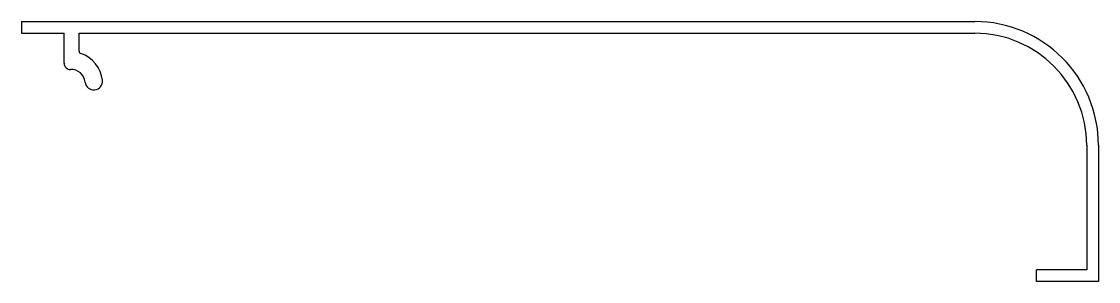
# Model space of a CAD drawing. Extents: x 471 to 645, y 779 to 821.
import ezdxf

# ---------------------------------------------------------------- set-up
doc = ezdxf.new("R2010")
doc.units = 0
doc.layers.get('0').update_dxf_attribs({"linetype": 'CONTINUOUS'})

msp = doc.modelspace()

# ---------------------------------------------------------------- linework, layer by layer
for p, q in [((471.24, 820.87), (471.24, 818.97)), ((471.24, 820.87), (625.24, 820.87)), ((471.24, 818.97), (478.12, 818.97)), ((478.12, 814.13), (478.12, 818.97)), ((480.52, 816.07), (480.52, 818.97)), ((480.52, 818.97), (625.24, 818.97)), ((643.34, 800.87), (643.34, 780.77)), ((645.24, 800.87), (645.24, 778.87)), ((635.24, 778.87), (635.24, 780.77)), ((643.34, 780.77), (635.24, 780.77)), ((645.24, 778.87), (635.24, 778.87))]:
    msp.add_line(p, q)
for centre, radius, start, end in [((625.24, 800.87), 20, 0, 90), ((625.24, 800.87), 18.1, 0, 90), ((480.92, 816.07), 0.4, 180, 252.1112), ((479.23, 810.84), 5.1, 6.0433, 72.1112), ((479.12, 814.13), 1, 180, 271.9141), ((479.23, 810.84), 2.3, 5.9631, 91.9141), ((482.91, 811.22), 1.4, 186.1091, 6.1091)]:
    msp.add_arc(centre, radius, start, end)

doc.saveas('drawing.dxf')
